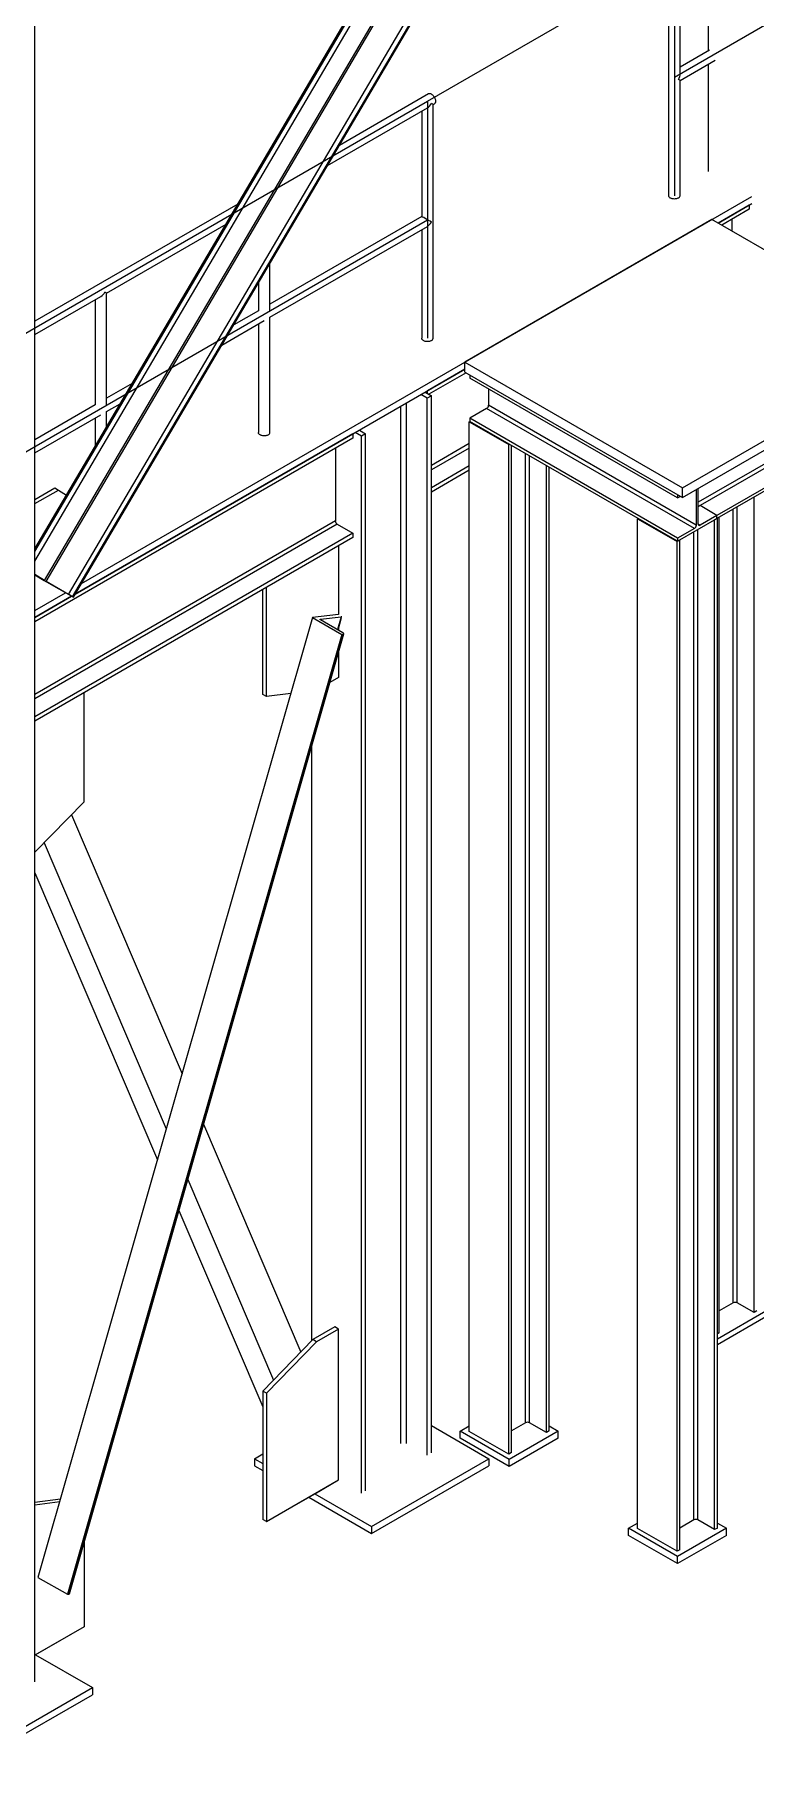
# Model space of a CAD drawing. Header units: inches. Extents: x -1490 to 2215, y -1057 to 1547.
# Drawn here: x 1852.5 to 1956.8, y 978.7 to 1228.7 of the extents above; entities that cross this region are included whole.
import ezdxf

# ---------------------------------------------------------------- set-up
doc = ezdxf.new("R2010")
doc.units = ezdxf.units.IN
doc.header["$MEASUREMENT"] = 0

msp = doc.modelspace()

# ---------------------------------------------------------------- linework, layer by layer
at = {"color": 7, "linetype": 'Continuous', "lineweight": 25}
for p, q in [((1852.55, 1152.5), (1949.97, 1318)), ((1852.55, 1153.87), (1949.06, 1317.84)), ((1852.55, 1154.27), (1948.71, 1317.63)), ((1853.95, 1149.68), (1952.22, 1316.63)), ((1854.18, 1149.55), (1952.44, 1316.49)), ((1857.4, 1147.69), (1955.67, 1314.63)), ((1858, 1147.33), (1956.27, 1314.28)), ((1858.12, 1147.26), (1956.39, 1314.2)), ((1852.55, 990.38), (1852.55, 1267.11)), ((1949.99, 1226.31), (1949.99, 1241.54)), ((1944.24, 1238.84), (1944.24, 1205.36)), ((1945.9, 1222.99), (1945.9, 1239.18)), ((1950.14, 1226.39), (1945.9, 1223.95)), ((1945.9, 1222.03), (1950.97, 1224.96)), ((1949.99, 1208.85), (1949.99, 1224.39)), ((1909.51, 1220.08), (1896.61, 1212.64)), ((1945.9, 1205.36), (1945.9, 1222.03)), ((1894.9, 1209.73), (1909.34, 1218.07)), ((1908.51, 1217.59), (1908.51, 1202.36)), ((1908.51, 1217.59), (1908.51, 1202.36)), ((1910.17, 1218.55), (1910.34, 1218.65)), ((1910.17, 1184.73), (1910.17, 1218.55)), ((1910.17, 1184.73), (1910.17, 1218.55)), ((1859.31, 1149.27), (1956.26, 1205.24)), ((1881.91, 1204.15), (1852.55, 1187.2)), ((1908.51, 1202.36), (1886.55, 1189.68)), ((1951.38, 1201.4), (1956.26, 1204.22)), ((1955.91, 1204.01), (1951.38, 1201.4)), ((1955.91, 1203.4), (1951.91, 1201.09)), ((1955.91, 1204.01), (1955.91, 1203.4)), ((1862.93, 1191.28), (1880.2, 1201.25)), ((1886.55, 1187.77), (1909.34, 1200.92)), ((1908.51, 1200.44), (1908.51, 1184.73)), ((1908.51, 1200.44), (1908.51, 1184.73)), ((1950.49, 1201.91), (1914.76, 1181.28)), ((1981.96, 1183.74), (1950.49, 1201.91)), ((1953.38, 1201.94), (1953.38, 1200.24)), ((1886.55, 1188.72), (1886.55, 1195.55)), ((1884.89, 1192.73), (1884.89, 1188.72)), ((1852.55, 1185.29), (1862.1, 1190.8)), ((1861.27, 1190.32), (1861.27, 1175.09)), ((1862.93, 1175.09), (1862.93, 1191.28)), ((1884.89, 1188.72), (1881.32, 1186.66)), ((1886.55, 1171.1), (1886.55, 1187.77)), ((1879.61, 1183.76), (1885.72, 1187.29)), ((1884.89, 1186.81), (1884.89, 1171.1)), ((1946.22, 1163.11), (1981.96, 1183.74)), ((1858.4, 1147.72), (1914.76, 1180.26)), ((1914.76, 1180.26), (1909.37, 1177.15)), ((1914.76, 1181.28), (1946.22, 1163.11)), ((1914.76, 1179.85), (1914.76, 1181.28)), ((1914.76, 1179.85), (1946.22, 1161.68)), ((1946.22, 1161.68), (1981.96, 1182.31)), ((1866.62, 1178.18), (1862.93, 1176.05)), ((1914.93, 1179.75), (1909.55, 1176.64)), ((1915.46, 1179.44), (1915.46, 1178.98)), ((1945.52, 1161.64), (1915.46, 1178.98)), ((1918.19, 1177.41), (1918.19, 1175.06)), ((1861.27, 1175.09), (1852.55, 1170.05)), ((1862.93, 1174.13), (1864.91, 1175.27)), ((1905.48, 1024.86), (1905.48, 1174.9)), ((1906.33, 1024.86), (1906.33, 1175.39)), ((1909.31, 1176.07), (1908.41, 1176.59)), ((1909.01, 1176.94), (1909.91, 1176.42)), ((1909.91, 1176.42), (1909.31, 1176.07)), ((1909.31, 1023.14), (1909.31, 1176.07)), ((1909.37, 1176.74), (1909.37, 1177.15)), ((1909.91, 1023.49), (1909.91, 1176.42)), ((1948.24, 1157.71), (1918.19, 1175.06)), ((1975.57, 1176.64), (1948.5, 1161.01)), ((1852.55, 1168.14), (1862.1, 1173.65)), ((1861.27, 1173.17), (1861.27, 1169.09)), ((1862.93, 1171.92), (1862.93, 1174.13)), ((1915.4, 1172.67), (1915.46, 1172.7)), ((1915.4, 1172.67), (1921.11, 1169.37)), ((1915.4, 1026.6), (1915.4, 1172.67)), ((1917.91, 1174.57), (1915.46, 1173.16)), ((1945.52, 1155.81), (1915.46, 1173.16)), ((1915.46, 1173.16), (1915.46, 1172.7)), ((1945.52, 1155.36), (1915.46, 1172.7)), ((1947.96, 1157.22), (1917.91, 1174.57)), ((1973.13, 1174.57), (1948.78, 1160.52)), ((1975.57, 1173.16), (1951.22, 1159.11)), ((1975.57, 1172.7), (1951.22, 1158.65)), ((1898.54, 1170.28), (1852.55, 1143.73)), ((1898.54, 1170.9), (1858.4, 1147.72)), ((1898.54, 1170.9), (1898.54, 1170.28)), ((1899.79, 1170.58), (1898.9, 1171.1)), ((1899.5, 1171.45), (1900.4, 1170.93)), ((1900.4, 1170.93), (1899.79, 1170.58)), ((1899.79, 1017.65), (1899.79, 1170.58)), ((1900.4, 1018), (1900.4, 1170.93)), ((1896.02, 1168.83), (1896.02, 1158.31)), ((1915.4, 1169.5), (1909.91, 1166.33)), ((1915.4, 1168.85), (1909.91, 1165.68)), ((1921.11, 1169.37), (1921.17, 1169.41)), ((1921.11, 1023.3), (1921.11, 1169.37)), ((1921.5, 1023.53), (1921.5, 1169.22)), ((1923.54, 1027.85), (1923.54, 1168.04)), ((1924.1, 1027.85), (1924.1, 1167.72)), ((1915.4, 1166.26), (1909.91, 1163.09)), ((1915.4, 1165.65), (1909.91, 1162.48)), ((1926.55, 1026.44), (1926.55, 1166.31)), ((1926.94, 1026.67), (1926.94, 1166.08)), ((1852.55, 1161.43), (1855.42, 1163.08)), ((1852.55, 1160.81), (1855.95, 1162.78)), ((1855.42, 1163.08), (1855.95, 1162.78)), ((1855.95, 1162.78), (1857.13, 1162.05)), ((1946.22, 1161.68), (1946.22, 1163.11)), ((1948.24, 1162.85), (1948.24, 1157.71)), ((1948.5, 1157.86), (1948.5, 1163)), ((1945.52, 1162.09), (1945.52, 1161.64)), ((1945.52, 1161.64), (1945.91, 1161.86)), ((1948.78, 1160.52), (1948.5, 1160.35)), ((1951.22, 1159.11), (1948.78, 1160.52)), ((1951.22, 1159.11), (1948.78, 1160.52)), ((1953.59, 1045.2), (1953.59, 1160.02)), ((1954.15, 1045.2), (1954.15, 1160.34)), ((1956.6, 1043.79), (1956.6, 1161.75)), ((1896.02, 1158.31), (1852.55, 1133.22)), ((1896.3, 1157.82), (1852.55, 1132.56)), ((1896.3, 1157.82), (1898.54, 1156.53)), ((1939.81, 1158.65), (1939.75, 1158.61)), ((1939.75, 1012.54), (1939.75, 1158.61)), ((1939.75, 1158.61), (1945.45, 1155.32)), ((1945.52, 1155.36), (1951.22, 1158.65)), ((1948.78, 1157.7), (1948.5, 1157.86)), ((1951.22, 1159.11), (1948.78, 1157.7)), ((1951.29, 1158.69), (1950.89, 1158.46)), ((1950.89, 1012.39), (1950.89, 1158.46)), ((1951.22, 1158.65), (1951.22, 1159.11)), ((1951.22, 1158.65), (1951.22, 1159.11)), ((1951.29, 1012.62), (1951.29, 1158.69)), ((1951.56, 1040.88), (1951.56, 1158.84)), ((1898.54, 1156.53), (1852.55, 1129.97)), ((1898.54, 1155.91), (1852.55, 1129.36)), ((1898.54, 1156.53), (1898.54, 1155.91)), ((1945.85, 1155.55), (1945.45, 1155.32)), ((1945.45, 1009.25), (1945.45, 1155.32)), ((1947.96, 1157.22), (1945.52, 1155.81)), ((1945.52, 1155.81), (1945.52, 1155.36)), ((1945.85, 1009.48), (1945.85, 1155.55)), ((1947.88, 1013.8), (1947.88, 1156.72)), ((1948.45, 1013.8), (1948.45, 1157.05)), ((1896.48, 1154.72), (1896.48, 1144.78)), ((1853.95, 1149.68), (1852.55, 1150.54)), ((1852.55, 1150.52), (1853.88, 1149.71)), ((1852.55, 1145.37), (1856.97, 1147.92)), ((1852.55, 1144.35), (1857.86, 1147.41)), ((1857.86, 1147.41), (1852.55, 1144.35)), ((1853.88, 1149.71), (1858.12, 1147.26)), ((1857.4, 1147.69), (1854.18, 1149.55)), ((1885.52, 1133.22), (1885.52, 1148.39)), ((1886.05, 1132.92), (1886.05, 1148.7)), ((1858.12, 1147.26), (1858, 1147.33)), ((1892.71, 1144.33), (1853, 1005.48)), ((1896.48, 1144.78), (1892.71, 1144.33)), ((1892.71, 1144.33), (1896.95, 1141.88)), ((1893.85, 1144.09), (1893.83, 1144.02)), ((1893.85, 1144.09), (1896.85, 1144.46)), ((1897.09, 1142.14), (1893.86, 1144)), ((1896.85, 1144.46), (1896.32, 1142.59)), ((1896.41, 1142.53), (1896.93, 1144.36)), ((1896.48, 1142.76), (1896.48, 1142.49)), ((1896.95, 1141.88), (1857.25, 1003.03)), ((1897.11, 1141.9), (1857.41, 1003.05)), ((1857.54, 1003.12), (1897.24, 1141.96)), ((1896.95, 1141.88), (1897.11, 1141.9)), ((1896.48, 1139.29), (1896.48, 1135.67)), ((1896.48, 1135.67), (1895.24, 1134.95)), ((1859.66, 1117.68), (1859.66, 1133.47)), ((1886.05, 1132.92), (1885.52, 1133.22)), ((1889.57, 1133.36), (1886.05, 1132.92)), ((1892.63, 1039.74), (1892.63, 1125.84)), ((1852.55, 1110.37), (1859.66, 1117.68)), ((1857.84, 1115.81), (1873.84, 1078.33)), ((1853.89, 1111.75), (1871.55, 1070.35)), ((1852.55, 1107.38), (1870.27, 1065.87)), ((1876.96, 1071.02), (1891.02, 1038.08)), ((1874.67, 1063.05), (1887.07, 1034.02)), ((1873.39, 1058.56), (1885.52, 1030.16)), ((1953.59, 1045.2), (1951.56, 1044.03)), ((1956.6, 1043.79), (1954.15, 1045.2)), ((1958.29, 1043.98), (1951.29, 1039.94)), ((1958.29, 1043.17), (1951.29, 1039.12)), ((1956.99, 1044.02), (1956.6, 1043.79)), ((1892.77, 1039.88), (1885.52, 1032.43)), ((1892.77, 1039.88), (1885.52, 1032.43)), ((1895.95, 1041.72), (1892.77, 1039.88)), ((1895.95, 1041.72), (1892.77, 1039.88)), ((1893.3, 1039.57), (1892.77, 1039.88)), ((1893.3, 1039.57), (1892.77, 1039.88)), ((1896.48, 1041.41), (1893.3, 1039.57)), ((1896.48, 1041.41), (1893.3, 1039.57)), ((1896.48, 1041.41), (1895.95, 1041.72)), ((1896.48, 1041.41), (1895.95, 1041.72)), ((1896.48, 1019.57), (1896.48, 1041.41)), ((1896.48, 1019.57), (1896.48, 1041.41)), ((1951.56, 1040.88), (1951.29, 1040.72)), ((1893.3, 1039.57), (1886.05, 1032.12)), ((1893.3, 1039.57), (1886.05, 1032.12)), ((1886.05, 1032.12), (1885.52, 1032.43)), ((1885.52, 1032.43), (1885.52, 1013.85)), ((1886.05, 1032.12), (1885.52, 1032.43)), ((1885.52, 1032.43), (1885.52, 1013.85)), ((1886.05, 1032.12), (1886.05, 1013.55)), ((1886.05, 1032.12), (1886.05, 1013.55)), ((1909.91, 1027.45), (1918.24, 1022.64)), ((1914.1, 1026.63), (1915.4, 1027.38)), ((1923.54, 1027.85), (1921.5, 1026.68)), ((1926.55, 1026.44), (1924.1, 1027.85)), ((1926.94, 1027.38), (1928.24, 1026.63)), ((1921.17, 1022.55), (1914.1, 1026.63)), ((1914.1, 1025.61), (1914.1, 1026.63)), ((1921.17, 1021.53), (1914.1, 1025.61)), ((1921.11, 1023.3), (1915.4, 1026.6)), ((1928.24, 1026.63), (1921.17, 1022.55)), ((1928.24, 1025.61), (1921.17, 1021.53)), ((1926.94, 1026.67), (1926.55, 1026.44)), ((1928.24, 1025.61), (1928.24, 1026.63)), ((1884.3, 1022.64), (1885.52, 1023.34)), ((1884.3, 1022.64), (1884.3, 1021.62)), ((1884.3, 1022.64), (1885.52, 1021.94)), ((1901.27, 1012.84), (1918.24, 1022.64)), ((1918.24, 1022.64), (1918.24, 1021.62)), ((1921.5, 1023.53), (1921.11, 1023.3)), ((1921.17, 1021.53), (1921.17, 1022.55)), ((1884.3, 1021.62), (1885.52, 1020.92)), ((1901.27, 1011.82), (1918.24, 1021.62)), ((1886.05, 1013.55), (1896.48, 1019.57)), ((1886.05, 1013.55), (1893.05, 1017.59)), ((1893.05, 1017.59), (1896.48, 1019.57)), ((1893.05, 1017.59), (1901.27, 1012.84)), ((1852.55, 1016.36), (1856.25, 1016.83)), ((1852.55, 1016.36), (1856.25, 1016.83)), ((1852.55, 1015.99), (1856.14, 1016.44)), ((1852.55, 1015.99), (1856.14, 1016.44)), ((1892.17, 1017.08), (1901.27, 1011.82)), ((1886.05, 1013.55), (1885.52, 1013.85)), ((1886.05, 1013.55), (1885.52, 1013.85)), ((1901.27, 1012.84), (1901.27, 1011.82)), ((1938.45, 1012.58), (1939.75, 1013.33)), ((1945.52, 1008.5), (1938.45, 1012.58)), ((1938.45, 1011.56), (1938.45, 1012.58)), ((1945.45, 1009.25), (1939.75, 1012.54)), ((1952.59, 1012.58), (1945.52, 1008.5)), ((1947.88, 1013.8), (1945.85, 1012.62)), ((1950.89, 1012.39), (1948.45, 1013.8)), ((1951.29, 1012.62), (1950.89, 1012.39)), ((1951.29, 1013.33), (1952.59, 1012.58)), ((1952.59, 1011.56), (1952.59, 1012.58)), ((1859.66, 1010.55), (1859.66, 998.31)), ((1859.66, 1010.55), (1859.66, 998.31)), ((1945.52, 1007.48), (1938.45, 1011.56)), ((1952.59, 1011.56), (1945.52, 1007.48)), ((1945.85, 1009.48), (1945.45, 1009.25)), ((1945.52, 1007.48), (1945.52, 1008.5)), ((1853, 1005.48), (1857.25, 1003.03)), ((1857.25, 1003.03), (1857.41, 1003.05)), ((1859.66, 998.31), (1852.55, 994.21)), ((1859.66, 998.31), (1852.66, 994.27)), ((1852.66, 994.27), (1852.55, 994.21)), ((1852.66, 994.27), (1860.88, 989.53)), ((1843.91, 979.73), (1860.88, 989.53)), ((1843.91, 978.71), (1860.88, 988.51)), ((1860.88, 989.53), (1860.88, 988.51))]:
    msp.add_line(p, q, dxfattribs=at)
at = {"color": 7, "linetype": 'Continuous'}
for p, q in [((1945.07, 1222.51), (2008.2, 1258.95)), ((1909.34, 1219.03), (1945.07, 1239.65)), ((1945.07, 1239.65), (1945.07, 1205.36)), ((1838.49, 1178.13), (1909.34, 1219.03)), ((1909.34, 1219.03), (1909.34, 1184.73)), ((1838.49, 1160.98), (1909.34, 1201.88))]:
    msp.add_line(p, q, dxfattribs=at)
at = {"color": 7, "linetype": 'Continuous', "lineweight": 25, "flags": 128}
for points in [[(1909.92, 1220.04), (1910, 1219.99), (1910.08, 1219.93), (1910.15, 1219.86), (1910.22, 1219.78), (1910.28, 1219.7), (1910.34, 1219.6), (1910.39, 1219.51), (1910.43, 1219.41), (1910.47, 1219.31), (1910.49, 1219.21), (1910.51, 1219.12), (1910.51, 1219.03), (1910.51, 1218.94), (1910.49, 1218.86), (1910.47, 1218.79), (1910.43, 1218.73), (1910.39, 1218.68), (1910.34, 1218.65), (1910.34, 1218.65)], [(1945.66, 1205.02), (1945.58, 1204.98), (1945.49, 1204.95), (1945.39, 1204.92), (1945.29, 1204.9), (1945.18, 1204.89), (1945.07, 1204.88), (1944.96, 1204.89), (1944.86, 1204.9), (1944.75, 1204.92), (1944.66, 1204.95), (1944.57, 1204.98), (1944.48, 1205.02), (1944.41, 1205.07), (1944.35, 1205.12), (1944.3, 1205.18), (1944.27, 1205.24), (1944.25, 1205.3), (1944.24, 1205.36)], [(1909.92, 1184.39), (1909.84, 1184.35), (1909.75, 1184.32), (1909.65, 1184.29), (1909.55, 1184.27), (1909.45, 1184.26), (1909.34, 1184.25), (1909.23, 1184.26), (1909.12, 1184.27), (1909.02, 1184.29), (1908.92, 1184.32), (1908.83, 1184.35), (1908.75, 1184.39), (1908.68, 1184.44), (1908.62, 1184.49), (1908.57, 1184.55), (1908.54, 1184.61), (1908.51, 1184.67), (1908.51, 1184.73)], [(1909.92, 1184.39), (1909.84, 1184.35), (1909.75, 1184.32), (1909.65, 1184.29), (1909.55, 1184.27), (1909.45, 1184.26), (1909.34, 1184.25), (1909.23, 1184.26), (1909.12, 1184.27), (1909.02, 1184.29), (1908.92, 1184.32), (1908.83, 1184.35), (1908.75, 1184.39), (1908.68, 1184.44), (1908.62, 1184.49), (1908.57, 1184.55), (1908.54, 1184.61), (1908.51, 1184.67), (1908.51, 1184.73)], [(1886.31, 1170.76), (1886.23, 1170.72), (1886.14, 1170.68), (1886.04, 1170.66), (1885.94, 1170.64), (1885.83, 1170.62), (1885.72, 1170.62), (1885.61, 1170.62), (1885.51, 1170.64), (1885.4, 1170.66), (1885.31, 1170.68), (1885.22, 1170.72), (1885.13, 1170.76), (1885.06, 1170.81), (1885, 1170.86), (1884.95, 1170.91), (1884.92, 1170.97), (1884.9, 1171.04), (1884.89, 1171.1)], [(1893.86, 1144), (1893.84, 1144.02), (1893.82, 1144.03), (1893.81, 1144.05), (1893.81, 1144.06), (1893.81, 1144.07), (1893.82, 1144.08), (1893.83, 1144.09), (1893.85, 1144.09)], [(1897.11, 1141.9), (1897.17, 1141.91), (1897.21, 1141.92), (1897.23, 1141.94), (1897.24, 1141.97), (1897.24, 1142), (1897.22, 1142.03), (1897.19, 1142.07), (1897.15, 1142.1), (1897.09, 1142.14)]]:
    msp.add_lwpolyline(points, dxfattribs=at)
at = {"color": 7, "linetype": 'Continuous', "lineweight": 25}
for centre, radius, start, end in [((1909.68, 1219.7), 0.419, 54.5328, 114.1568), ((1945.48, 1205.4), 0.419, 294.5251, 354.1548), ((1909.75, 1184.77), 0.419, 294.5251, 354.1548), ((1909.75, 1184.77), 0.419, 294.5251, 354.1548), ((1917.58, 1175.09), 0.615, 302.6055, 357.3945), ((1886.13, 1171.14), 0.419, 294.5251, 354.1548), ((1896.63, 1158.34), 0.615, 182.6055, 237.3945), ((1947.63, 1157.74), 0.615, 302.6055, 357.3945), ((1948.67, 1157.83), 0.175, 170.786, 309.2033), ((1860.37, 1160.27), 12.38, 238.7962, 240.0054), ((1840.93, 1119.14), 32.96, 58.7952, 60.0064), ((1896.85, 1144.64), 0.185, 271.6307, 309.5565), ((1953.87, 1044.65), 0.615, 62.6097, 117.3903), ((1923.82, 1027.31), 0.615, 62.6097, 117.3903), ((1948.16, 1013.25), 0.615, 62.6097, 117.3903), ((1857.42, 1003.19), 0.135, 265.5618, 329.7445)]:
    msp.add_arc(centre, radius, start, end, dxfattribs=at)
for centre, major_axis, ratio, start_param, end_param in [((1945.07, 1222.51), (0.59, 1.02), 0.577335, 4.71243, 5.497828), ((1945.07, 1222.51), (0.83, -0.479), 0.00007, 0.000041, 0.785439), ((1909.34, 1219.03), (0.59, 1.02), 0.577335, 3.92695, 4.71243), ((1909.34, 1219.03), (0.59, 1.02), 0.577335, 3.92695, 4.71243), ((1909.34, 1219.03), (0.83, -0.479), 0.00007, 6.283145, 7.068624), ((1909.34, 1219.03), (0.83, -0.479), 0.00007, 6.283145, 7.068624), ((1909.34, 1201.88), (0.83, -0.479), 0.00007, 0.785439, 3.141552), ((1909.34, 1201.88), (0.59, 1.02), 0.577335, 3.92695, 4.71243), ((1862.1, 1191.76), (0.59, 1.02), 0.577335, 3.92695, 4.71243), ((1862.1, 1191.76), (0.83, -0.479), 0.00007, 0.000041, 0.785439)]:
    msp.add_ellipse(centre, major_axis=major_axis, ratio=ratio, start_param=start_param, end_param=end_param, dxfattribs=at)

doc.saveas('drawing.dxf')
